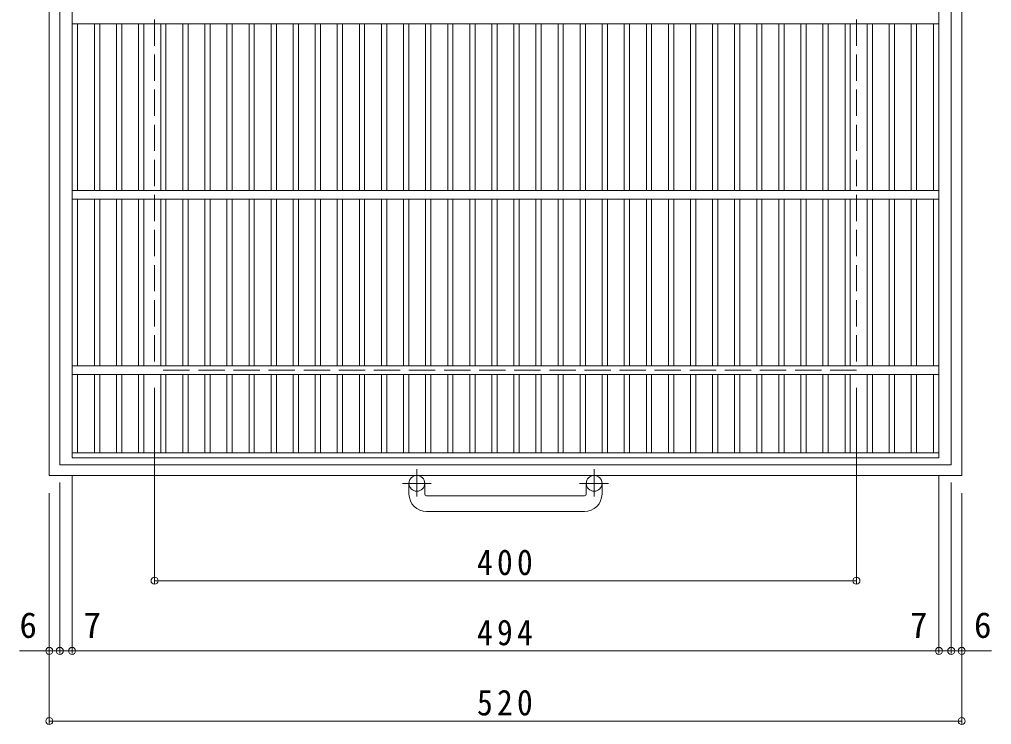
# Model space of a CAD drawing. Units: millimetres at full size, sheet at 1:5; details may follow other scales. Extents: x -725 to 875, y -685 to 665.
# Drawn here: x -725 to -171, y -187 to 215 of the extents above; entities that cross this region are included whole.
import ezdxf
from ezdxf.enums import TextEntityAlignment as Align

# ---------------------------------------------------------------- set-up
doc = ezdxf.new("R2010")
doc.units = ezdxf.units.MM
doc.header["$LTSCALE"] = 5
doc.header["$PDMODE"] = 32
doc.header["$PDSIZE"] = 4
doc.linetypes.add('CHAIN1', pattern=[8, 5, -1, 1, -1])
doc.linetypes.add('DASHED3', pattern=[4, 3, -1])
for name, color, linetype, lineweight in [('E-1', 2, 'Continuous', 9), ('E-2', 3, 'Continuous', 9), ('E-4', 7, 'Continuous', 9)]:
    doc.layers.add(name, color=color, linetype=linetype, lineweight=lineweight)
doc.styles.add('ＭＳ ゴシック', font='')
doc.styles.get('ＭＳ ゴシック').set_extended_font_data('MS Gothic')

msp = doc.modelspace()

# ---------------------------------------------------------------- linework, layer by layer
at = {"layer": 'E-1'}
for p, q in [((-708.386, 475.072), (-708.386, -44.928)), ((-188.386, 475.072), (-188.386, -44.928)), ((-702.386, 469.071), (-702.386, -38.928)), ((-194.386, 469.071), (-194.386, -38.928)), ((-194.386, -38.928), (-702.386, -38.928)), ((-188.386, -44.928), (-708.386, -44.928)), ((-503.386, -55.529), (-503.386, -49.429)), ((-494.386, -55.529), (-494.386, -49.429)), ((-402.386, -55.529), (-402.386, -49.429)), ((-393.386, -55.529), (-393.386, -49.429)), ((-493.386, -56.529), (-403.386, -56.529)), ((-403.386, -65.528), (-493.386, -65.528))]:
    msp.add_line(p, q, dxfattribs=at)
at = {"layer": 'E-1', "linetype": 'DASHED3'}
for p, q in [((-648.386, 415.072), (-648.386, 15.072)), ((-248.386, 415.072), (-248.386, 15.072)), ((-248.386, 15.072), (-648.386, 15.072))]:
    msp.add_line(p, q, dxfattribs=at)
at = {"layer": 'E-1', "linetype": 'CHAIN1'}
for p, q in [((-498.886, -41.321), (-498.886, -56.918)), ((-397.886, -41.321), (-397.886, -56.918)), ((-490.724, -49.429), (-507.13, -49.429)), ((-389.723, -49.429), (-406.13, -49.429))]:
    msp.add_line(p, q, dxfattribs=at)
at = {"layer": 'E-1'}
for centre in [(-498.886, -49.429), (-397.887, -49.429)]:
    msp.add_circle(centre, 4.5, dxfattribs=at)
for centre, radius, start, end in [((-493.386, -55.529), 10, 180, 270), ((-493.386, -55.529), 1, 180, 270), ((-403.386, -55.529), 10, 270, 0), ((-403.386, -55.529), 1, 270, 0)]:
    msp.add_arc(centre, radius, start, end, dxfattribs=at)
at = {"layer": 'E-2'}
for p, q in [((-695.386, -34.928), (-695.386, 465.072)), ((-201.386, 465.072), (-201.386, -34.928)), ((-695.386, 212.572), (-201.386, 212.572)), ((-692.385, 117.571), (-692.385, 212.572)), ((-682.608, 212.572), (-682.608, 117.571)), ((-679.608, 212.572), (-679.608, 117.571)), ((-670.028, 212.572), (-670.028, 117.571)), ((-667.028, 212.572), (-667.028, 117.571)), ((-657.449, 212.572), (-657.449, 117.571)), ((-654.449, 212.572), (-654.449, 117.571)), ((-644.869, 212.572), (-644.869, 117.571)), ((-641.869, 212.572), (-641.869, 117.571)), ((-632.29, 212.572), (-632.29, 117.571)), ((-629.289, 212.572), (-629.289, 117.571)), ((-619.71, 212.572), (-619.71, 117.571)), ((-616.71, 212.572), (-616.71, 117.571)), ((-607.131, 212.572), (-607.131, 117.571)), ((-604.13, 212.572), (-604.13, 117.571)), ((-594.551, 212.572), (-594.551, 117.571)), ((-591.551, 212.572), (-591.551, 117.571)), ((-581.971, 212.572), (-581.971, 117.571)), ((-578.971, 212.572), (-578.971, 117.571)), ((-569.392, 212.572), (-569.392, 117.571)), ((-566.392, 212.572), (-566.392, 117.571)), ((-556.812, 212.572), (-556.812, 117.571)), ((-553.812, 212.572), (-553.812, 117.571)), ((-544.233, 212.572), (-544.233, 117.571)), ((-541.233, 212.572), (-541.233, 117.571)), ((-531.653, 212.572), (-531.653, 117.571)), ((-528.653, 212.572), (-528.653, 117.571)), ((-519.074, 212.572), (-519.074, 117.571)), ((-516.074, 212.572), (-516.074, 117.571)), ((-506.494, 212.572), (-506.494, 117.571)), ((-503.494, 212.572), (-503.494, 117.571)), ((-493.915, 212.572), (-493.915, 117.571)), ((-490.914, 212.572), (-490.914, 117.571)), ((-481.335, 212.572), (-481.335, 117.571)), ((-478.335, 212.572), (-478.335, 117.571)), ((-468.755, 212.572), (-468.755, 117.571)), ((-465.755, 212.572), (-465.755, 117.571)), ((-456.176, 212.572), (-456.176, 117.571)), ((-453.176, 212.572), (-453.176, 117.571)), ((-443.596, 212.572), (-443.596, 117.571)), ((-440.596, 212.572), (-440.596, 117.571)), ((-431.017, 212.572), (-431.017, 117.571)), ((-428.017, 212.572), (-428.017, 117.571)), ((-418.437, 212.572), (-418.437, 117.571)), ((-415.437, 212.572), (-415.437, 117.571)), ((-405.858, 212.572), (-405.858, 117.571)), ((-402.858, 212.572), (-402.858, 117.571)), ((-393.278, 212.572), (-393.278, 117.571)), ((-390.278, 212.572), (-390.278, 117.571)), ((-380.699, 212.572), (-380.699, 117.571)), ((-377.698, 212.572), (-377.698, 117.571)), ((-368.119, 212.572), (-368.119, 117.571)), ((-365.119, 212.572), (-365.119, 117.571)), ((-355.539, 212.572), (-355.539, 117.571)), ((-352.539, 212.572), (-352.539, 117.571)), ((-342.96, 212.572), (-342.96, 117.571)), ((-339.96, 212.572), (-339.96, 117.571)), ((-330.38, 212.572), (-330.38, 117.571)), ((-327.38, 212.572), (-327.38, 117.571)), ((-317.801, 212.572), (-317.801, 117.571)), ((-314.801, 212.572), (-314.801, 117.571)), ((-305.221, 212.572), (-305.221, 117.571)), ((-302.221, 212.572), (-302.221, 117.571)), ((-292.642, 212.572), (-292.642, 117.571)), ((-289.642, 212.572), (-289.642, 117.571)), ((-280.062, 212.572), (-280.062, 117.571)), ((-277.062, 212.572), (-277.062, 117.571)), ((-267.483, 212.572), (-267.483, 117.571)), ((-264.482, 212.572), (-264.482, 117.571)), ((-254.903, 212.572), (-254.903, 117.571)), ((-251.903, 212.572), (-251.903, 117.571)), ((-242.323, 212.572), (-242.323, 117.571)), ((-239.323, 212.572), (-239.323, 117.571)), ((-229.744, 212.572), (-229.744, 117.571)), ((-226.744, 212.572), (-226.744, 117.571)), ((-217.164, 212.572), (-217.164, 117.571)), ((-214.164, 212.572), (-214.164, 117.571)), ((-204.385, 212.572), (-204.385, 117.571)), ((-695.386, 117.571), (-201.386, 117.571)), ((-695.386, 112.571), (-201.386, 112.571)), ((-692.385, 17.572), (-692.385, 112.571)), ((-682.608, 112.571), (-682.608, 17.572)), ((-679.608, 112.571), (-679.608, 17.572)), ((-670.028, 112.571), (-670.028, 17.572)), ((-667.028, 112.571), (-667.028, 17.572)), ((-657.449, 112.571), (-657.449, 17.572)), ((-654.449, 112.571), (-654.449, 17.572)), ((-644.869, 112.571), (-644.869, 17.572)), ((-641.869, 112.571), (-641.869, 17.572)), ((-632.29, 112.571), (-632.29, 17.572)), ((-629.289, 112.571), (-629.289, 17.572)), ((-619.71, 112.571), (-619.71, 17.572)), ((-616.71, 112.571), (-616.71, 17.572)), ((-607.131, 112.571), (-607.131, 17.572)), ((-604.13, 112.571), (-604.13, 17.572)), ((-594.551, 112.571), (-594.551, 17.572)), ((-591.551, 112.571), (-591.551, 17.572)), ((-581.971, 112.571), (-581.971, 17.572)), ((-578.971, 112.571), (-578.971, 17.572)), ((-569.392, 112.571), (-569.392, 17.572)), ((-566.392, 112.571), (-566.392, 17.572)), ((-556.812, 112.571), (-556.812, 17.572)), ((-553.812, 112.571), (-553.812, 17.572)), ((-544.233, 112.571), (-544.233, 17.572)), ((-541.233, 112.571), (-541.233, 17.572)), ((-531.653, 112.571), (-531.653, 17.572)), ((-528.653, 112.571), (-528.653, 17.572)), ((-519.074, 112.571), (-519.074, 17.572)), ((-516.074, 112.571), (-516.074, 17.572)), ((-506.494, 112.571), (-506.494, 17.572)), ((-503.494, 112.571), (-503.494, 17.572)), ((-493.915, 112.571), (-493.915, 17.572)), ((-490.914, 112.571), (-490.914, 17.572)), ((-481.335, 112.571), (-481.335, 17.572)), ((-478.335, 112.571), (-478.335, 17.572)), ((-468.755, 112.571), (-468.755, 17.572)), ((-465.755, 112.571), (-465.755, 17.572)), ((-456.176, 112.571), (-456.176, 17.572)), ((-453.176, 112.571), (-453.176, 17.572)), ((-443.596, 112.571), (-443.596, 17.572)), ((-440.596, 112.571), (-440.596, 17.572)), ((-431.017, 112.571), (-431.017, 17.572)), ((-428.017, 112.571), (-428.017, 17.572)), ((-418.437, 112.571), (-418.437, 17.572)), ((-415.437, 112.571), (-415.437, 17.572)), ((-405.858, 112.571), (-405.858, 17.572)), ((-402.858, 112.571), (-402.858, 17.572)), ((-393.278, 112.571), (-393.278, 17.572)), ((-390.278, 112.571), (-390.278, 17.572)), ((-380.699, 112.571), (-380.699, 17.572)), ((-377.698, 112.571), (-377.698, 17.572)), ((-368.119, 112.571), (-368.119, 17.572)), ((-365.119, 112.571), (-365.119, 17.572)), ((-355.539, 112.571), (-355.539, 17.572)), ((-352.539, 112.571), (-352.539, 17.572)), ((-342.96, 112.571), (-342.96, 17.572)), ((-339.96, 112.571), (-339.96, 17.572)), ((-330.38, 112.571), (-330.38, 17.572)), ((-327.38, 112.571), (-327.38, 17.572)), ((-317.801, 112.571), (-317.801, 17.572)), ((-314.801, 112.571), (-314.801, 17.572)), ((-305.221, 112.571), (-305.221, 17.572)), ((-302.221, 112.571), (-302.221, 17.572)), ((-292.642, 112.571), (-292.642, 17.572)), ((-289.642, 112.571), (-289.642, 17.572)), ((-280.062, 112.571), (-280.062, 17.572)), ((-277.062, 112.571), (-277.062, 17.572)), ((-267.483, 112.571), (-267.483, 17.572)), ((-264.482, 112.571), (-264.482, 17.572)), ((-254.903, 112.571), (-254.903, 17.572)), ((-251.903, 112.571), (-251.903, 17.572)), ((-242.323, 112.571), (-242.323, 17.572)), ((-239.323, 112.571), (-239.323, 17.572)), ((-229.744, 112.571), (-229.744, 17.572)), ((-226.744, 112.571), (-226.744, 17.572)), ((-217.164, 112.571), (-217.164, 17.572)), ((-214.164, 112.571), (-214.164, 17.572)), ((-204.385, 112.571), (-204.385, 17.572)), ((-695.386, 17.572), (-201.386, 17.572)), ((-695.386, 12.572), (-201.386, 12.572)), ((-692.385, -31.928), (-692.385, 12.572)), ((-682.608, 12.572), (-682.608, -31.928)), ((-679.608, 12.572), (-679.608, -31.928)), ((-670.028, 12.572), (-670.028, -31.928)), ((-667.028, 12.572), (-667.028, -31.928)), ((-657.449, 12.572), (-657.449, -31.928)), ((-654.449, 12.572), (-654.449, -31.928)), ((-644.869, 12.572), (-644.869, -31.928)), ((-641.869, 12.572), (-641.869, -31.928)), ((-632.29, 12.572), (-632.29, -31.928)), ((-629.289, 12.572), (-629.289, -31.928)), ((-619.71, 12.572), (-619.71, -31.928)), ((-616.71, 12.572), (-616.71, -31.928)), ((-607.131, 12.572), (-607.131, -31.928)), ((-604.13, 12.572), (-604.13, -31.928)), ((-594.551, 12.572), (-594.551, -31.928)), ((-591.551, 12.572), (-591.551, -31.928)), ((-581.971, 12.572), (-581.971, -31.928)), ((-578.971, 12.572), (-578.971, -31.928)), ((-569.392, 12.572), (-569.392, -31.928)), ((-566.392, 12.572), (-566.392, -31.928)), ((-556.812, 12.572), (-556.812, -31.928)), ((-553.812, 12.572), (-553.812, -31.928)), ((-544.233, 12.572), (-544.233, -31.928)), ((-541.233, 12.572), (-541.233, -31.928)), ((-531.653, 12.572), (-531.653, -31.928)), ((-528.653, 12.572), (-528.653, -31.928)), ((-519.074, 12.572), (-519.074, -31.928)), ((-516.074, 12.572), (-516.074, -31.928)), ((-506.494, 12.572), (-506.494, -31.928)), ((-503.494, 12.572), (-503.494, -31.928)), ((-493.915, 12.572), (-493.915, -31.928)), ((-490.914, 12.572), (-490.914, -31.928)), ((-481.335, 12.572), (-481.335, -31.928)), ((-478.335, 12.572), (-478.335, -31.928)), ((-468.755, 12.572), (-468.755, -31.928)), ((-465.755, 12.572), (-465.755, -31.928)), ((-456.176, 12.572), (-456.176, -31.928)), ((-453.176, 12.572), (-453.176, -31.928)), ((-443.596, 12.572), (-443.596, -31.928)), ((-440.596, 12.572), (-440.596, -31.928)), ((-431.017, 12.572), (-431.017, -31.928)), ((-428.017, 12.572), (-428.017, -31.928)), ((-418.437, 12.572), (-418.437, -31.928)), ((-415.437, 12.572), (-415.437, -31.928)), ((-405.858, 12.572), (-405.858, -31.928)), ((-402.858, 12.572), (-402.858, -31.928)), ((-393.278, 12.572), (-393.278, -31.928)), ((-390.278, 12.572), (-390.278, -31.928)), ((-380.699, 12.572), (-380.699, -31.928)), ((-377.698, 12.572), (-377.698, -31.928)), ((-368.119, 12.572), (-368.119, -31.928)), ((-365.119, 12.572), (-365.119, -31.928)), ((-355.539, 12.572), (-355.539, -31.928)), ((-352.539, 12.572), (-352.539, -31.928)), ((-342.96, 12.572), (-342.96, -31.928)), ((-339.96, 12.572), (-339.96, -31.928)), ((-330.38, 12.572), (-330.38, -31.928)), ((-327.38, 12.572), (-327.38, -31.928)), ((-317.801, 12.572), (-317.801, -31.928)), ((-314.801, 12.572), (-314.801, -31.928)), ((-305.221, 12.572), (-305.221, -31.928)), ((-302.221, 12.572), (-302.221, -31.928)), ((-292.642, 12.572), (-292.642, -31.928)), ((-289.642, 12.572), (-289.642, -31.928)), ((-280.062, 12.572), (-280.062, -31.928)), ((-277.062, 12.572), (-277.062, -31.928)), ((-267.483, 12.572), (-267.483, -31.928)), ((-264.482, 12.572), (-264.482, -31.928)), ((-254.903, 12.572), (-254.903, -31.928)), ((-251.903, 12.572), (-251.903, -31.928)), ((-242.323, 12.572), (-242.323, -31.928)), ((-239.323, 12.572), (-239.323, -31.928)), ((-229.744, 12.572), (-229.744, -31.928)), ((-226.744, 12.572), (-226.744, -31.928)), ((-217.164, 12.572), (-217.164, -31.928)), ((-214.164, 12.572), (-214.164, -31.928)), ((-204.385, 12.572), (-204.385, -31.928)), ((-201.386, -31.928), (-695.386, -31.928)), ((-201.386, -34.928), (-695.386, -34.928))]:
    msp.add_line(p, q, dxfattribs=at)
at = {"layer": 'E-4'}
for p, q in [((-648.386, -106.428), (-648.386, 5.072)), ((-248.386, -106.428), (-248.386, 5.072)), ((-702.386, -146.428), (-702.386, -48.928)), ((-695.386, -146.428), (-695.386, -44.928)), ((-201.386, -146.428), (-201.386, -44.928)), ((-194.386, -146.428), (-194.386, -48.928)), ((-708.386, -186.428), (-708.386, -54.928)), ((-188.386, -186.428), (-188.386, -54.928)), ((-648.386, -104.928), (-248.386, -104.928)), ((-708.386, -144.928), (-725.386, -144.928)), ((-708.386, -144.928), (-702.386, -144.928)), ((-702.386, -144.928), (-695.386, -144.928)), ((-695.386, -144.928), (-201.386, -144.928)), ((-201.386, -144.928), (-194.386, -144.928)), ((-194.386, -144.928), (-188.386, -144.928)), ((-188.386, -144.928), (-171.386, -144.928)), ((-708.386, -184.928), (-188.386, -184.928))]:
    msp.add_line(p, q, dxfattribs=at)
for p in [(-648.386, -104.928), (-248.386, -104.928), (-708.386, -144.928), (-702.386, -144.928), (-695.386, -144.928), (-201.386, -144.928), (-194.386, -144.928), (-188.386, -144.928), (-708.386, -184.928), (-188.386, -184.928)]:
    msp.add_point(p, dxfattribs=at)

# ---------------------------------------------------------------- texts
at = {"layer": 'E-4', "color": 2, "style": 'ＭＳ ゴシック'}
for s, p in [('6', (-725.386, -141.928)), ('7', (-688.886, -141.928)), ('7', (-217.886, -141.928)), ('6', (-181.386, -141.928))]:
    msp.add_text(s, height=14.66, dxfattribs=at).set_placement(p, align=Align.BOTTOM_LEFT)
at = {"layer": 'E-4', "color": 2, "char_height": 14.66, "attachment_point": 7, "style": 'ＭＳ ゴシック'}
for s, insert in [('\\T1.27;\\W0.9;400', (-464.636, -101.928)), ('\\T1.27;\\W0.9;494', (-464.636, -141.928)), ('\\T1.27;\\W0.9;520', (-464.636, -181.928))]:
    msp.add_mtext(s, dxfattribs=dict(at, insert=insert))

doc.saveas('drawing.dxf')
